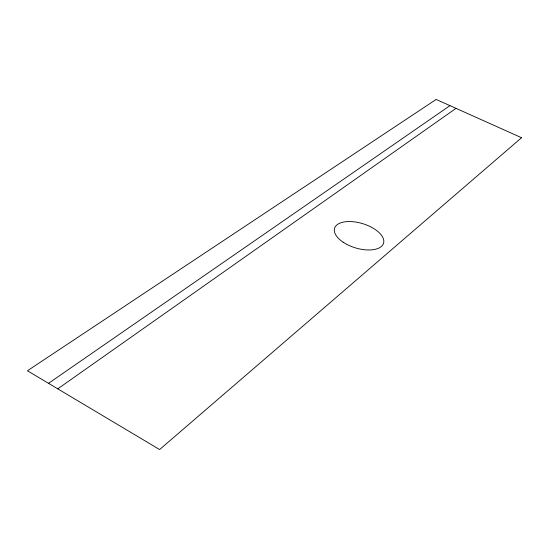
<?xml version="1.0" encoding="UTF-8"?>
<svg xmlns="http://www.w3.org/2000/svg" width="549" height="549" viewBox="0 0 549 549"><rect width="100%" height="100%" fill="white"/><g stroke="black" fill="none" stroke-linecap="round" stroke-linejoin="round"><path stroke-width="0.82" d="M57.769 388.836L456.006 108.345M48.525 383.326L449.967 105.641M521.55 137.717L159.615 449.556L27.45 370.76L436.139 99.444L521.55 137.717M343.18 242.205A25.604 12.648 17 0 0 383.463 243.502A25.604 12.648 17 0 0 350.543 221.556A25.604 12.648 17 0 0 343.18 242.205"/></g></svg>
